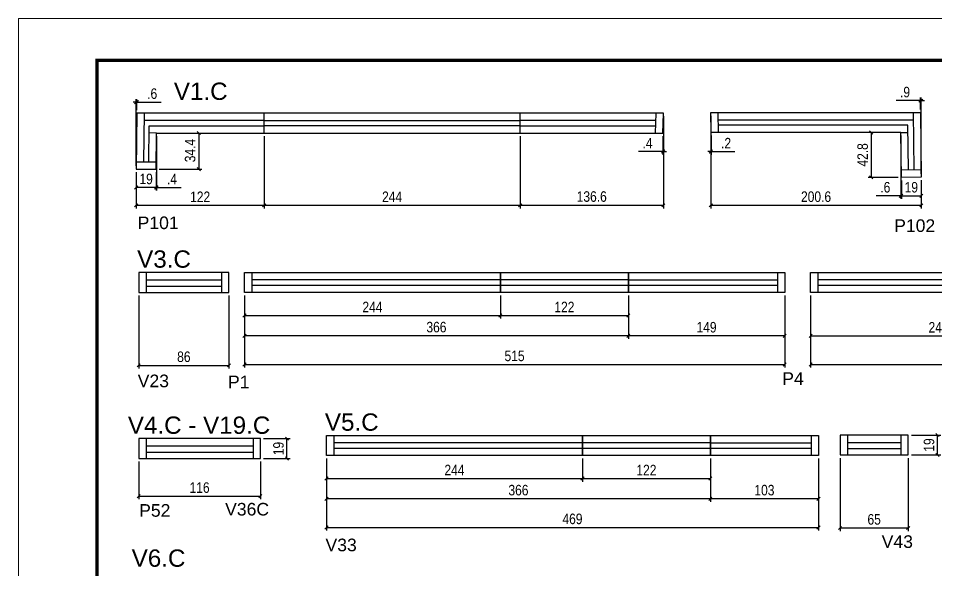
# Model space of a CAD drawing. Header units: millimetres. Extents: x 2455 to 8708, y 366 to 3713.
# Drawn here: x 4053 to 4929, y 2038 to 2564 of the extents above; entities that cross this region are included whole.
import ezdxf

# ---------------------------------------------------------------- set-up
doc = ezdxf.new("R2010")
doc.units = ezdxf.units.MM
doc.linetypes.add('DASHED', pattern=[0.75, 0.5, -0.25])
for name, color, linetype in [('5', 5, 'Continuous'), ('COTA', 241, 'Continuous'), ('NOMENCLATURA', 7, 'Continuous'), ('Painéis', 200, 'Continuous'), ('SARR_2.2x7', 40, 'Continuous')]:
    doc.layers.add(name, color=color, linetype=linetype)
doc.layers.add('Folhas', color=255, linetype='Continuous', lineweight=9)
doc.layers.add('SARRAFO DE PRESSAO', color=251, linetype='DASHED', lineweight=9)
doc.styles.add('COTA TECNICA', font='techl___.ttf', dxfattribs={"height": 10})
doc.styles.add('COTA TECNICA-50', font='techl___.ttf', dxfattribs={"height": 10})
doc.styles.get("Standard").update_dxf_attribs({"font": 'arial.ttf'})
doc.dimstyles.new('COTA PAINEL-50', dxfattribs={"dimtxt": 10, "dimasz": 3, "dimexe": 3, "dimexo": 3, "dimgap": 3, "dimtad": 1, "dimdec": 1, "dimzin": 12, "dimdsep": 46, "dimtxsty": 'COTA TECNICA-50', "dimblk1": 'OBLIQUE', "dimblk2": 'OBLIQUE', "dimsah": 1, "dimcen": 0.9, "dimclrd": 4, "dimclre": 4, "dimclrt": 240, "dimadec": 1, "dimazin": 3, "dimtfac": 1, "dimtdec": 1, "dimtmove": 0, "dimatfit": 3, "dimfxl": 1, "dimtolj": 1, "dimtzin": 12, "dimarcsym": 0})
doc.dimstyles.new('PAINEL', dxfattribs={"dimtxt": 10, "dimasz": 3, "dimexe": 3, "dimexo": 3, "dimgap": 3, "dimtad": 1, "dimdec": 1, "dimzin": 12, "dimdsep": 46, "dimtxsty": 'COTA TECNICA', "dimblk1": 'OBLIQUE', "dimblk2": 'OBLIQUE', "dimsah": 1, "dimcen": 0.9, "dimclrd": 4, "dimclre": 4, "dimclrt": 240, "dimadec": 1, "dimazin": 3, "dimtfac": 1, "dimtdec": 1, "dimtmove": 0, "dimatfit": 3, "dimfxl": 1, "dimtolj": 1, "dimtzin": 12, "dimarcsym": 0})

# ---------------------------------------------------------------- blocks, each defined once
blk = doc.blocks.new('9999999999')
at = {"layer": 'Folhas'}
blk.add_lwpolyline([(98138.98, 34190.21), (99623.98, 34190.21), (99623.98, 35240.21), (98138.98, 35240.21)], close=True, dxfattribs=at)
at = {"layer": 'Folhas', "color": 30, "const_width": 3}
blk.add_lwpolyline([(98213.98, 34230.21), (99583.98, 34230.21), (99583.98, 35200.21), (98213.98, 35200.21)], close=True, dxfattribs=at)
blk = doc.blocks.new('_Oblique')
at = {"color": 0, "linetype": 'ByBlock', "lineweight": -2}
blk.add_line((-0.5, -0.5), (0.5, 0.5), dxfattribs=at)
blk = doc.blocks.new('*D126')
at = {"layer": 'COTA', "color": 4, "lineweight": -2, "transparency": 16777216}
for p, q in [((4287.56, 2452.08), (4287.56, 2383.3)), ((4165.57, 2417.79), (4165.57, 2383.3)), ((4165.57, 2386.3), (4287.56, 2386.3))]:
    blk.add_line(p, q, dxfattribs=at)
at = {"layer": 'Defpoints', "color": 0, "transparency": 16777216}
for p in [(4287.56, 2455.08), (4165.57, 2420.79), (4287.56, 2386.3)]:
    blk.add_point(p, dxfattribs=at)
at = {"layer": 'COTA', "color": 4, "lineweight": -2, "transparency": 16777216, "xscale": 3, "yscale": 3, "zscale": 3, "rotation": 180}
blk.add_blockref('_Oblique', (4165.57, 2386.3), dxfattribs=at)
at = {"layer": 'COTA', "color": 4, "lineweight": -2, "transparency": 16777216, "xscale": 3, "yscale": 3, "zscale": 3}
blk.add_blockref('_Oblique', (4287.56, 2386.3), dxfattribs=at)
at = {"layer": 'COTA', "color": 240, "transparency": 16777216, "insert": (4226.56, 2394.36), "char_height": 10, "attachment_point": 5, "style": 'COTA TECNICA'}
blk.add_mtext('\\A1;122', dxfattribs=at)
blk = doc.blocks.new('*D127')
at = {"layer": 'COTA', "color": 4, "lineweight": -2, "transparency": 16777216}
for p, q in [((4668.14, 2471.08), (4668.14, 2383.3)), ((4531.56, 2452.08), (4531.56, 2383.3)), ((4531.56, 2386.3), (4668.14, 2386.3))]:
    blk.add_line(p, q, dxfattribs=at)
at = {"layer": 'Defpoints', "color": 0, "transparency": 16777216}
for p in [(4668.14, 2474.08), (4531.56, 2455.08), (4668.14, 2386.3)]:
    blk.add_point(p, dxfattribs=at)
at = {"layer": 'COTA', "color": 4, "lineweight": -2, "transparency": 16777216, "xscale": 3, "yscale": 3, "zscale": 3, "rotation": 180}
blk.add_blockref('_Oblique', (4531.56, 2386.3), dxfattribs=at)
at = {"layer": 'COTA', "color": 4, "lineweight": -2, "transparency": 16777216, "xscale": 3, "yscale": 3, "zscale": 3}
blk.add_blockref('_Oblique', (4668.14, 2386.3), dxfattribs=at)
at = {"layer": 'COTA', "color": 240, "transparency": 16777216, "insert": (4599.85, 2394.52), "char_height": 10, "attachment_point": 5, "style": 'COTA TECNICA'}
blk.add_mtext('\\A1;136.6', dxfattribs=at)
blk = doc.blocks.new('*D7')
at = {"layer": 'COTA', "color": 4, "lineweight": -2, "transparency": 16777216}
for p, q in [((4287.56, 2452.08), (4287.56, 2383.3)), ((4531.56, 2452.08), (4531.56, 2383.3)), ((4287.56, 2386.3), (4531.56, 2386.3))]:
    blk.add_line(p, q, dxfattribs=at)
at = {"layer": 'Defpoints', "color": 0, "transparency": 16777216}
for p in [(4287.56, 2455.08), (4531.56, 2455.08), (4531.56, 2386.3)]:
    blk.add_point(p, dxfattribs=at)
at = {"layer": 'COTA', "color": 4, "lineweight": -2, "transparency": 16777216, "xscale": 3, "yscale": 3, "zscale": 3, "rotation": 180}
blk.add_blockref('_Oblique', (4287.56, 2386.3), dxfattribs=at)
at = {"layer": 'COTA', "color": 4, "lineweight": -2, "transparency": 16777216, "xscale": 3, "yscale": 3, "zscale": 3}
blk.add_blockref('_Oblique', (4531.56, 2386.3), dxfattribs=at)
at = {"layer": 'COTA', "color": 240, "transparency": 16777216, "insert": (4409.56, 2394.37), "char_height": 10, "attachment_point": 5, "style": 'COTA TECNICA'}
blk.add_mtext('\\A1;244', dxfattribs=at)
blk = doc.blocks.new('*D128')
at = {"layer": 'COTA', "color": 4, "lineweight": -2, "transparency": 16777216}
for p, q in [((4165.57, 2423.79), (4165.57, 2487.54)), ((4166.19, 2477.08), (4166.19, 2487.54)), ((4165.57, 2484.54), (4162.57, 2484.54)), ((4165.57, 2484.54), (4166.19, 2484.54)), ((4166.19, 2484.54), (4189.49, 2484.54))]:
    blk.add_line(p, q, dxfattribs=at)
at = {"layer": 'Defpoints', "color": 0, "transparency": 16777216}
for p in [(4166.19, 2484.54), (4166.19, 2474.08), (4165.57, 2420.79)]:
    blk.add_point(p, dxfattribs=at)
at = {"layer": 'COTA', "color": 4, "lineweight": -2, "transparency": 16777216, "xscale": 3, "yscale": 3, "zscale": 3}
blk.add_blockref('_Oblique', (4165.57, 2484.54), dxfattribs=at)
at = {"layer": 'COTA', "color": 4, "lineweight": -2, "transparency": 16777216, "xscale": 3, "yscale": 3, "zscale": 3, "rotation": 180}
blk.add_blockref('_Oblique', (4166.19, 2484.54), dxfattribs=at)
at = {"layer": 'COTA', "color": 240, "transparency": 16777216, "insert": (4180.84, 2492.64), "char_height": 10, "attachment_point": 5, "style": 'COTA TECNICA'}
blk.add_mtext('\\A1;.6', dxfattribs=at)
blk = doc.blocks.new('*D129')
at = {"layer": 'COTA', "color": 4, "lineweight": -2, "transparency": 16777216}
for p, q in [((4165.57, 2417.79), (4165.57, 2400.24)), ((4184.57, 2417.65), (4184.57, 2400.24)), ((4184.57, 2403.24), (4165.57, 2403.24))]:
    blk.add_line(p, q, dxfattribs=at)
at = {"layer": 'Defpoints', "color": 0, "transparency": 16777216}
for p in [(4165.57, 2420.79), (4184.57, 2420.65), (4165.57, 2403.24)]:
    blk.add_point(p, dxfattribs=at)
at = {"layer": 'COTA', "color": 4, "lineweight": -2, "transparency": 16777216, "xscale": 3, "yscale": 3, "zscale": 3, "rotation": 180}
blk.add_blockref('_Oblique', (4165.57, 2403.24), dxfattribs=at)
at = {"layer": 'COTA', "color": 4, "lineweight": -2, "transparency": 16777216, "xscale": 3, "yscale": 3, "zscale": 3}
blk.add_blockref('_Oblique', (4184.57, 2403.24), dxfattribs=at)
at = {"layer": 'COTA', "color": 240, "transparency": 16777216, "insert": (4175.07, 2411.33), "char_height": 10, "attachment_point": 5, "style": 'COTA TECNICA'}
blk.add_mtext('\\A1;19', dxfattribs=at)
blk = doc.blocks.new('*D130')
at = {"layer": 'COTA', "color": 4, "lineweight": -2, "transparency": 16777216}
for p, q in [((4187.97, 2455.08), (4228.27, 2455.08)), ((4225.27, 2455.08), (4225.27, 2420.65)), ((4187.57, 2420.65), (4228.27, 2420.65))]:
    blk.add_line(p, q, dxfattribs=at)
at = {"layer": 'Defpoints', "color": 0, "transparency": 16777216}
for p in [(4184.97, 2455.08), (4184.57, 2420.65), (4225.27, 2420.65)]:
    blk.add_point(p, dxfattribs=at)
at = {"layer": 'COTA', "color": 4, "lineweight": -2, "transparency": 16777216, "xscale": 3, "yscale": 3, "zscale": 3}
for p, rotation in [((4225.27, 2455.08), 90), ((4225.27, 2420.65), 270)]:
    blk.add_blockref('_Oblique', p, dxfattribs=dict(at, rotation=rotation))
at = {"layer": 'COTA', "color": 240, "transparency": 16777216, "insert": (4217.05, 2438.4), "char_height": 10, "attachment_point": 5, "rotation": 90, "style": 'COTA TECNICA'}
blk.add_mtext('\\A1;34.4', dxfattribs=at)
blk = doc.blocks.new('*D131')
at = {"layer": 'COTA', "color": 4, "lineweight": -2, "transparency": 16777216}
for p, q in [((4184.97, 2452.08), (4184.97, 2400.24)), ((4184.57, 2417.88), (4184.57, 2400.24)), ((4184.57, 2403.24), (4181.57, 2403.24)), ((4184.57, 2403.24), (4184.97, 2403.24)), ((4184.97, 2403.24), (4208.37, 2403.24))]:
    blk.add_line(p, q, dxfattribs=at)
at = {"layer": 'Defpoints', "color": 0, "transparency": 16777216}
for p in [(4184.97, 2455.08), (4184.57, 2420.88), (4184.97, 2403.24)]:
    blk.add_point(p, dxfattribs=at)
at = {"layer": 'COTA', "color": 4, "lineweight": -2, "transparency": 16777216, "xscale": 3, "yscale": 3, "zscale": 3}
blk.add_blockref('_Oblique', (4184.57, 2403.24), dxfattribs=at)
at = {"layer": 'COTA', "color": 4, "lineweight": -2, "transparency": 16777216, "xscale": 3, "yscale": 3, "zscale": 3, "rotation": 180}
blk.add_blockref('_Oblique', (4184.97, 2403.24), dxfattribs=at)
at = {"layer": 'COTA', "color": 240, "transparency": 16777216, "insert": (4199.67, 2411.32), "char_height": 10, "attachment_point": 5, "style": 'COTA TECNICA'}
blk.add_mtext('\\A1;.4', dxfattribs=at)
blk = doc.blocks.new('*D132')
at = {"layer": 'COTA', "color": 4, "lineweight": -2, "transparency": 16777216}
for p, q in [((4668.14, 2471.08), (4668.14, 2434.47)), ((4667.73, 2452.08), (4667.73, 2434.47)), ((4667.73, 2437.47), (4644.33, 2437.47)), ((4668.14, 2437.47), (4667.73, 2437.47)), ((4668.14, 2437.47), (4671.14, 2437.47))]:
    blk.add_line(p, q, dxfattribs=at)
at = {"layer": 'Defpoints', "color": 0, "transparency": 16777216}
for p in [(4668.14, 2474.08), (4667.73, 2455.08), (4667.73, 2437.47)]:
    blk.add_point(p, dxfattribs=at)
at = {"layer": 'COTA', "color": 4, "lineweight": -2, "transparency": 16777216, "xscale": 3, "yscale": 3, "zscale": 3}
blk.add_blockref('_Oblique', (4667.73, 2437.47), dxfattribs=at)
at = {"layer": 'COTA', "color": 4, "lineweight": -2, "transparency": 16777216, "xscale": 3, "yscale": 3, "zscale": 3, "rotation": 180}
blk.add_blockref('_Oblique', (4668.14, 2437.47), dxfattribs=at)
at = {"layer": 'COTA', "color": 240, "transparency": 16777216, "insert": (4653.03, 2445.55), "char_height": 10, "attachment_point": 5, "style": 'COTA TECNICA'}
blk.add_mtext('\\A1;.4', dxfattribs=at)
blk = doc.blocks.new('*D133')
at = {"layer": 'COTA', "color": 4, "lineweight": -2, "transparency": 16777216}
for p, q in [((4713.4, 2471.67), (4713.4, 2434.47)), ((4713.61, 2452.67), (4713.61, 2434.47)), ((4713.4, 2437.47), (4710.4, 2437.47)), ((4713.4, 2437.47), (4713.61, 2437.47)), ((4713.61, 2437.47), (4736.21, 2437.47))]:
    blk.add_line(p, q, dxfattribs=at)
at = {"layer": 'Defpoints', "color": 0, "transparency": 16777216}
for p in [(4713.4, 2474.67), (4713.61, 2455.67), (4713.61, 2437.47)]:
    blk.add_point(p, dxfattribs=at)
at = {"layer": 'COTA', "color": 4, "lineweight": -2, "transparency": 16777216, "xscale": 3, "yscale": 3, "zscale": 3}
blk.add_blockref('_Oblique', (4713.4, 2437.47), dxfattribs=at)
at = {"layer": 'COTA', "color": 4, "lineweight": -2, "transparency": 16777216, "xscale": 3, "yscale": 3, "zscale": 3, "rotation": 180}
blk.add_blockref('_Oblique', (4713.61, 2437.47), dxfattribs=at)
at = {"layer": 'COTA', "color": 240, "transparency": 16777216, "insert": (4727.91, 2445.47), "char_height": 10, "attachment_point": 5, "style": 'COTA TECNICA'}
blk.add_mtext('\\A1;.2', dxfattribs=at)
blk = doc.blocks.new('*D134')
at = {"layer": 'COTA', "color": 4, "lineweight": -2, "transparency": 16777216}
for p, q in [((4713.4, 2471.67), (4713.4, 2383.3)), ((4914, 2410.16), (4914, 2383.3)), ((4713.4, 2386.3), (4914, 2386.3))]:
    blk.add_line(p, q, dxfattribs=at)
at = {"layer": 'Defpoints', "color": 0, "transparency": 16777216}
for p in [(4713.4, 2474.67), (4914, 2413.16), (4914, 2386.3)]:
    blk.add_point(p, dxfattribs=at)
at = {"layer": 'COTA', "color": 4, "lineweight": -2, "transparency": 16777216, "xscale": 3, "yscale": 3, "zscale": 3, "rotation": 180}
blk.add_blockref('_Oblique', (4713.4, 2386.3), dxfattribs=at)
at = {"layer": 'COTA', "color": 4, "lineweight": -2, "transparency": 16777216, "xscale": 3, "yscale": 3, "zscale": 3}
blk.add_blockref('_Oblique', (4914, 2386.3), dxfattribs=at)
at = {"layer": 'COTA', "color": 240, "transparency": 16777216, "insert": (4813.7, 2394.4), "char_height": 10, "attachment_point": 5, "style": 'COTA TECNICA'}
blk.add_mtext('\\A1;200.6', dxfattribs=at)
blk = doc.blocks.new('*D135')
at = {"layer": 'COTA', "color": 4, "lineweight": -2, "transparency": 16777216}
for p, q in [((4913.12, 2477.67), (4913.12, 2489.01)), ((4914, 2416.16), (4914, 2489.01)), ((4913.12, 2486.01), (4889.93, 2486.01)), ((4914, 2486.01), (4913.12, 2486.01)), ((4914, 2486.01), (4917, 2486.01))]:
    blk.add_line(p, q, dxfattribs=at)
at = {"layer": 'Defpoints', "color": 0, "transparency": 16777216}
for p in [(4913.12, 2486.01), (4913.12, 2474.67), (4914, 2413.16)]:
    blk.add_point(p, dxfattribs=at)
at = {"layer": 'COTA', "color": 4, "lineweight": -2, "transparency": 16777216, "xscale": 3, "yscale": 3, "zscale": 3}
blk.add_blockref('_Oblique', (4913.12, 2486.01), dxfattribs=at)
at = {"layer": 'COTA', "color": 4, "lineweight": -2, "transparency": 16777216, "xscale": 3, "yscale": 3, "zscale": 3, "rotation": 180}
blk.add_blockref('_Oblique', (4914, 2486.01), dxfattribs=at)
at = {"layer": 'COTA', "color": 240, "transparency": 16777216, "insert": (4898.52, 2494.1), "char_height": 10, "attachment_point": 5, "style": 'COTA TECNICA'}
blk.add_mtext('\\A1;.9', dxfattribs=at)
blk = doc.blocks.new('*D136')
at = {"layer": 'COTA', "color": 4, "lineweight": -2, "transparency": 16777216}
for p, q in [((4891.39, 2455.67), (4863.22, 2455.67)), ((4866.22, 2455.67), (4866.22, 2412.89)), ((4892, 2412.89), (4863.22, 2412.89))]:
    blk.add_line(p, q, dxfattribs=at)
at = {"layer": 'Defpoints', "color": 0, "transparency": 16777216}
for p in [(4894.39, 2455.67), (4866.22, 2412.89), (4895, 2412.89)]:
    blk.add_point(p, dxfattribs=at)
at = {"layer": 'COTA', "color": 4, "lineweight": -2, "transparency": 16777216, "xscale": 3, "yscale": 3, "zscale": 3}
for p, rotation in [((4866.22, 2455.67), 90), ((4866.22, 2412.89), 270)]:
    blk.add_blockref('_Oblique', p, dxfattribs=dict(at, rotation=rotation))
at = {"layer": 'COTA', "color": 240, "transparency": 16777216, "insert": (4858.13, 2434.28), "char_height": 10, "attachment_point": 5, "rotation": 90, "style": 'COTA TECNICA'}
blk.add_mtext('\\A1;42.8', dxfattribs=at)
blk = doc.blocks.new('*D8')
at = {"layer": 'COTA', "color": 4, "lineweight": -2, "transparency": 16777216}
for p, q in [((4894.39, 2452.67), (4894.39, 2392.3)), ((4895, 2409.89), (4895, 2392.3)), ((4894.39, 2395.3), (4871.08, 2395.3)), ((4895, 2395.3), (4894.39, 2395.3)), ((4895, 2395.3), (4898, 2395.3))]:
    blk.add_line(p, q, dxfattribs=at)
at = {"layer": 'Defpoints', "color": 0, "transparency": 16777216}
for p in [(4894.39, 2455.67), (4895, 2412.89), (4894.39, 2395.3)]:
    blk.add_point(p, dxfattribs=at)
at = {"layer": 'COTA', "color": 4, "lineweight": -2, "transparency": 16777216, "xscale": 3, "yscale": 3, "zscale": 3}
blk.add_blockref('_Oblique', (4894.39, 2395.3), dxfattribs=at)
at = {"layer": 'COTA', "color": 4, "lineweight": -2, "transparency": 16777216, "xscale": 3, "yscale": 3, "zscale": 3, "rotation": 180}
blk.add_blockref('_Oblique', (4895, 2395.3), dxfattribs=at)
at = {"layer": 'COTA', "color": 240, "transparency": 16777216, "insert": (4879.74, 2403.4), "char_height": 10, "attachment_point": 5, "style": 'COTA TECNICA'}
blk.add_mtext('\\A1;.6', dxfattribs=at)
blk = doc.blocks.new('*D137')
at = {"layer": 'COTA', "color": 4, "lineweight": -2, "transparency": 16777216}
for p, q in [((4895, 2409.89), (4895, 2392.3)), ((4914, 2410.16), (4914, 2392.3)), ((4895, 2395.3), (4914, 2395.3))]:
    blk.add_line(p, q, dxfattribs=at)
at = {"layer": 'Defpoints', "color": 0, "transparency": 16777216}
for p in [(4895, 2412.89), (4914, 2413.16), (4914, 2395.3)]:
    blk.add_point(p, dxfattribs=at)
at = {"layer": 'COTA', "color": 4, "lineweight": -2, "transparency": 16777216, "xscale": 3, "yscale": 3, "zscale": 3, "rotation": 180}
blk.add_blockref('_Oblique', (4895, 2395.3), dxfattribs=at)
at = {"layer": 'COTA', "color": 4, "lineweight": -2, "transparency": 16777216, "xscale": 3, "yscale": 3, "zscale": 3}
blk.add_blockref('_Oblique', (4914, 2395.3), dxfattribs=at)
at = {"layer": 'COTA', "color": 240, "transparency": 16777216, "insert": (4904.5, 2403.38), "char_height": 10, "attachment_point": 5, "style": 'COTA TECNICA'}
blk.add_mtext('\\A1;19', dxfattribs=at)
blk = doc.blocks.new('*D140')
at = {"layer": 'COTA', "color": 4, "linetype": 'ByBlock', "lineweight": -2, "transparency": 16777216}
for p, q in [((4168.01, 2300.24), (4168.01, 2230.66)), ((4254.01, 2300.24), (4254.01, 2230.66)), ((4168.01, 2233.66), (4254.01, 2233.66))]:
    blk.add_line(p, q, dxfattribs=at)
at = {"layer": 'Defpoints', "color": 0, "linetype": 'ByBlock', "transparency": 16777216}
for p in [(4168.01, 2303.24), (4254.01, 2303.24), (4254.01, 2233.66)]:
    blk.add_point(p, dxfattribs=at)
at = {"layer": 'COTA', "color": 4, "linetype": 'ByBlock', "lineweight": -2, "transparency": 16777216, "xscale": 3, "yscale": 3, "zscale": 3, "rotation": 180}
blk.add_blockref('_Oblique', (4168.01, 2233.66), dxfattribs=at)
at = {"layer": 'COTA', "color": 4, "linetype": 'ByBlock', "lineweight": -2, "transparency": 16777216, "xscale": 3, "yscale": 3, "zscale": 3}
blk.add_blockref('_Oblique', (4254.01, 2233.66), dxfattribs=at)
at = {"layer": 'COTA', "color": 240, "linetype": 'ByBlock', "transparency": 16777216, "insert": (4211.01, 2241.79), "char_height": 10, "attachment_point": 5, "style": 'COTA TECNICA-50'}
blk.add_mtext('\\A1;86', dxfattribs=at)
blk = doc.blocks.new('*D11')
at = {"layer": 'COTA', "color": 4, "linetype": 'ByBlock', "lineweight": -2, "transparency": 16777216}
for p, q in [((4268.8, 2300.24), (4268.8, 2258.85)), ((4634.8, 2300.24), (4634.8, 2258.85)), ((4634.8, 2261.85), (4268.8, 2261.85))]:
    blk.add_line(p, q, dxfattribs=at)
at = {"layer": 'Defpoints', "color": 0, "linetype": 'ByBlock', "transparency": 16777216}
for p in [(4268.8, 2303.24), (4634.8, 2303.24), (4268.8, 2261.85)]:
    blk.add_point(p, dxfattribs=at)
at = {"layer": 'COTA', "color": 4, "linetype": 'ByBlock', "lineweight": -2, "transparency": 16777216, "xscale": 3, "yscale": 3, "zscale": 3, "rotation": 180}
blk.add_blockref('_Oblique', (4268.8, 2261.85), dxfattribs=at)
at = {"layer": 'COTA', "color": 4, "linetype": 'ByBlock', "lineweight": -2, "transparency": 16777216, "xscale": 3, "yscale": 3, "zscale": 3}
blk.add_blockref('_Oblique', (4634.8, 2261.85), dxfattribs=at)
at = {"layer": 'COTA', "color": 240, "linetype": 'ByBlock', "transparency": 16777216, "insert": (4451.8, 2270.07), "char_height": 10, "attachment_point": 5, "style": 'COTA TECNICA-50'}
blk.add_mtext('\\A1;366', dxfattribs=at)
blk = doc.blocks.new('*D12')
at = {"layer": 'COTA', "color": 4, "linetype": 'ByBlock', "lineweight": -2, "transparency": 16777216}
for p, q in [((4268.8, 2300.24), (4268.8, 2278.19)), ((4512.8, 2300.24), (4512.8, 2278.19)), ((4268.8, 2281.19), (4512.8, 2281.19))]:
    blk.add_line(p, q, dxfattribs=at)
at = {"layer": 'Defpoints', "color": 0, "linetype": 'ByBlock', "transparency": 16777216}
for p in [(4268.8, 2303.24), (4512.8, 2303.24), (4512.8, 2281.19)]:
    blk.add_point(p, dxfattribs=at)
at = {"layer": 'COTA', "color": 4, "linetype": 'ByBlock', "lineweight": -2, "transparency": 16777216, "xscale": 3, "yscale": 3, "zscale": 3, "rotation": 180}
blk.add_blockref('_Oblique', (4268.8, 2281.19), dxfattribs=at)
at = {"layer": 'COTA', "color": 4, "linetype": 'ByBlock', "lineweight": -2, "transparency": 16777216, "xscale": 3, "yscale": 3, "zscale": 3}
blk.add_blockref('_Oblique', (4512.8, 2281.19), dxfattribs=at)
at = {"layer": 'COTA', "color": 240, "linetype": 'ByBlock', "transparency": 16777216, "insert": (4390.8, 2289.27), "char_height": 10, "attachment_point": 5, "style": 'COTA TECNICA-50'}
blk.add_mtext('\\A1;244', dxfattribs=at)
blk = doc.blocks.new('*D13')
at = {"layer": 'COTA', "color": 4, "linetype": 'ByBlock', "lineweight": -2, "transparency": 16777216}
for p, q in [((4512.8, 2300.24), (4512.8, 2278.19)), ((4634.8, 2300.24), (4634.8, 2278.19)), ((4512.8, 2281.19), (4634.8, 2281.19))]:
    blk.add_line(p, q, dxfattribs=at)
at = {"layer": 'Defpoints', "color": 0, "linetype": 'ByBlock', "transparency": 16777216}
for p in [(4512.8, 2303.24), (4634.8, 2303.24), (4634.8, 2281.19)]:
    blk.add_point(p, dxfattribs=at)
at = {"layer": 'COTA', "color": 4, "linetype": 'ByBlock', "lineweight": -2, "transparency": 16777216, "xscale": 3, "yscale": 3, "zscale": 3, "rotation": 180}
blk.add_blockref('_Oblique', (4512.8, 2281.19), dxfattribs=at)
at = {"layer": 'COTA', "color": 4, "linetype": 'ByBlock', "lineweight": -2, "transparency": 16777216, "xscale": 3, "yscale": 3, "zscale": 3}
blk.add_blockref('_Oblique', (4634.8, 2281.19), dxfattribs=at)
at = {"layer": 'COTA', "color": 240, "linetype": 'ByBlock', "transparency": 16777216, "insert": (4573.8, 2289.25), "char_height": 10, "attachment_point": 5, "style": 'COTA TECNICA-50'}
blk.add_mtext('\\A1;122', dxfattribs=at)
blk = doc.blocks.new('*D14')
at = {"layer": 'COTA', "color": 4, "linetype": 'ByBlock', "lineweight": -2, "transparency": 16777216}
for p, q in [((4634.8, 2300.24), (4634.8, 2258.85)), ((4783.79, 2300.24), (4783.79, 2258.85)), ((4783.79, 2261.85), (4634.8, 2261.85))]:
    blk.add_line(p, q, dxfattribs=at)
at = {"layer": 'Defpoints', "color": 0, "linetype": 'ByBlock', "transparency": 16777216}
for p in [(4634.8, 2303.24), (4783.79, 2303.24), (4634.8, 2261.85)]:
    blk.add_point(p, dxfattribs=at)
at = {"layer": 'COTA', "color": 4, "linetype": 'ByBlock', "lineweight": -2, "transparency": 16777216, "xscale": 3, "yscale": 3, "zscale": 3, "rotation": 180}
blk.add_blockref('_Oblique', (4634.8, 2261.85), dxfattribs=at)
at = {"layer": 'COTA', "color": 4, "linetype": 'ByBlock', "lineweight": -2, "transparency": 16777216, "xscale": 3, "yscale": 3, "zscale": 3}
blk.add_blockref('_Oblique', (4783.79, 2261.85), dxfattribs=at)
at = {"layer": 'COTA', "color": 240, "linetype": 'ByBlock', "transparency": 16777216, "insert": (4709.29, 2269.95), "char_height": 10, "attachment_point": 5, "style": 'COTA TECNICA-50'}
blk.add_mtext('\\A1;149', dxfattribs=at)
blk = doc.blocks.new('*D141')
at = {"layer": 'COTA', "color": 4, "lineweight": -2, "transparency": 16777216}
for p, q in [((4268.8, 2300.24), (4268.8, 2231.53)), ((4783.79, 2300.24), (4783.79, 2231.53)), ((4268.8, 2234.53), (4783.79, 2234.53))]:
    blk.add_line(p, q, dxfattribs=at)
at = {"layer": 'Defpoints', "color": 0, "transparency": 16777216}
for p in [(4268.8, 2303.24), (4783.79, 2303.24), (4783.79, 2234.53)]:
    blk.add_point(p, dxfattribs=at)
at = {"layer": 'COTA', "color": 4, "lineweight": -2, "transparency": 16777216, "xscale": 3, "yscale": 3, "zscale": 3, "rotation": 180}
blk.add_blockref('_Oblique', (4268.8, 2234.53), dxfattribs=at)
at = {"layer": 'COTA', "color": 4, "lineweight": -2, "transparency": 16777216, "xscale": 3, "yscale": 3, "zscale": 3}
blk.add_blockref('_Oblique', (4783.79, 2234.53), dxfattribs=at)
at = {"layer": 'COTA', "color": 240, "transparency": 16777216, "insert": (4526.29, 2242.64), "char_height": 10, "attachment_point": 5, "style": 'COTA TECNICA'}
blk.add_mtext('\\A1;515', dxfattribs=at)
blk = doc.blocks.new('*D15')
at = {"layer": 'COTA', "color": 4, "linetype": 'ByBlock', "lineweight": -2, "transparency": 16777216}
for p, q in [((4808.48, 2300.24), (4808.48, 2258.85)), ((5052.48, 2300.24), (5052.48, 2258.85)), ((4808.48, 2261.85), (5052.48, 2261.85))]:
    blk.add_line(p, q, dxfattribs=at)
at = {"layer": 'Defpoints', "color": 0, "linetype": 'ByBlock', "transparency": 16777216}
for p in [(4808.48, 2303.24), (5052.48, 2303.24), (5052.48, 2261.85)]:
    blk.add_point(p, dxfattribs=at)
at = {"layer": 'COTA', "color": 4, "linetype": 'ByBlock', "lineweight": -2, "transparency": 16777216, "xscale": 3, "yscale": 3, "zscale": 3, "rotation": 180}
blk.add_blockref('_Oblique', (4808.48, 2261.85), dxfattribs=at)
at = {"layer": 'COTA', "color": 4, "linetype": 'ByBlock', "lineweight": -2, "transparency": 16777216, "xscale": 3, "yscale": 3, "zscale": 3}
blk.add_blockref('_Oblique', (5052.48, 2261.85), dxfattribs=at)
at = {"layer": 'COTA', "color": 240, "linetype": 'ByBlock', "transparency": 16777216, "insert": (4930.48, 2269.92), "char_height": 10, "attachment_point": 5, "style": 'COTA TECNICA-50'}
blk.add_mtext('\\A1;244', dxfattribs=at)
blk = doc.blocks.new('*D142')
at = {"layer": 'COTA', "color": 4, "lineweight": -2, "transparency": 16777216}
for p, q in [((4808.48, 2300.24), (4808.48, 2231.53)), ((5103.46, 2300.24), (5103.46, 2231.53)), ((4808.48, 2234.53), (5103.46, 2234.53))]:
    blk.add_line(p, q, dxfattribs=at)
at = {"layer": 'Defpoints', "color": 0, "transparency": 16777216}
for p in [(4808.48, 2303.24), (5103.46, 2303.24), (5103.46, 2234.53)]:
    blk.add_point(p, dxfattribs=at)
at = {"layer": 'COTA', "color": 4, "lineweight": -2, "transparency": 16777216, "xscale": 3, "yscale": 3, "zscale": 3, "rotation": 180}
blk.add_blockref('_Oblique', (4808.48, 2234.53), dxfattribs=at)
at = {"layer": 'COTA', "color": 4, "lineweight": -2, "transparency": 16777216, "xscale": 3, "yscale": 3, "zscale": 3}
blk.add_blockref('_Oblique', (5103.46, 2234.53), dxfattribs=at)
at = {"layer": 'COTA', "color": 240, "transparency": 16777216, "insert": (4955.97, 2242.66), "char_height": 10, "attachment_point": 5, "style": 'COTA TECNICA'}
blk.add_mtext('\\A1;295', dxfattribs=at)
blk = doc.blocks.new('*D144')
at = {"layer": 'COTA', "color": 4, "linetype": 'ByBlock', "lineweight": -2, "transparency": 16777216}
for p, q in [((4168.01, 2141.87), (4168.01, 2105.98)), ((4284.01, 2141.87), (4284.01, 2105.98)), ((4168.01, 2108.98), (4284.01, 2108.98))]:
    blk.add_line(p, q, dxfattribs=at)
at = {"layer": 'Defpoints', "color": 0, "linetype": 'ByBlock', "transparency": 16777216}
for p in [(4168.01, 2144.87), (4284.01, 2144.87), (4284.01, 2108.98)]:
    blk.add_point(p, dxfattribs=at)
at = {"layer": 'COTA', "color": 4, "linetype": 'ByBlock', "lineweight": -2, "transparency": 16777216, "xscale": 3, "yscale": 3, "zscale": 3, "rotation": 180}
blk.add_blockref('_Oblique', (4168.01, 2108.98), dxfattribs=at)
at = {"layer": 'COTA', "color": 4, "linetype": 'ByBlock', "lineweight": -2, "transparency": 16777216, "xscale": 3, "yscale": 3, "zscale": 3}
blk.add_blockref('_Oblique', (4284.01, 2108.98), dxfattribs=at)
at = {"layer": 'COTA', "color": 240, "linetype": 'ByBlock', "transparency": 16777216, "insert": (4226.01, 2117.08), "char_height": 10, "attachment_point": 5, "style": 'COTA TECNICA-50'}
blk.add_mtext('\\A1;116', dxfattribs=at)
blk = doc.blocks.new('*D145')
at = {"layer": 'COTA', "color": 4, "lineweight": -2, "transparency": 16777216}
for p, q in [((4287.01, 2163.87), (4312.34, 2163.87)), ((4309.34, 2144.87), (4309.34, 2163.87)), ((4287.01, 2144.87), (4312.34, 2144.87))]:
    blk.add_line(p, q, dxfattribs=at)
at = {"layer": 'Defpoints', "color": 0, "transparency": 16777216}
for p in [(4284.01, 2163.87), (4309.34, 2163.87), (4284.01, 2144.87)]:
    blk.add_point(p, dxfattribs=at)
at = {"layer": 'COTA', "color": 4, "lineweight": -2, "transparency": 16777216, "xscale": 3, "yscale": 3, "zscale": 3}
for p, rotation in [((4309.34, 2163.87), 90), ((4309.34, 2144.87), 270)]:
    blk.add_blockref('_Oblique', p, dxfattribs=dict(at, rotation=rotation))
at = {"layer": 'COTA', "color": 240, "transparency": 16777216, "insert": (4301.26, 2154.37), "char_height": 10, "attachment_point": 5, "rotation": 90, "style": 'COTA TECNICA'}
blk.add_mtext('\\A1;19', dxfattribs=at)
blk = doc.blocks.new('*D258')
at = {"layer": 'COTA', "color": 4, "linetype": 'ByBlock', "lineweight": -2, "transparency": 16777216}
for p, q in [((4346.98, 2144.84), (4346.98, 2103.45)), ((4712.98, 2144.84), (4712.98, 2103.45)), ((4712.98, 2106.45), (4346.98, 2106.45))]:
    blk.add_line(p, q, dxfattribs=at)
at = {"layer": 'Defpoints', "color": 0, "linetype": 'ByBlock', "transparency": 16777216}
for p in [(4346.98, 2147.84), (4712.98, 2147.84), (4346.98, 2106.45)]:
    blk.add_point(p, dxfattribs=at)
at = {"layer": 'COTA', "color": 4, "linetype": 'ByBlock', "lineweight": -2, "transparency": 16777216, "xscale": 3, "yscale": 3, "zscale": 3, "rotation": 180}
blk.add_blockref('_Oblique', (4346.98, 2106.45), dxfattribs=at)
at = {"layer": 'COTA', "color": 4, "linetype": 'ByBlock', "lineweight": -2, "transparency": 16777216, "xscale": 3, "yscale": 3, "zscale": 3}
blk.add_blockref('_Oblique', (4712.98, 2106.45), dxfattribs=at)
at = {"layer": 'COTA', "color": 240, "linetype": 'ByBlock', "transparency": 16777216, "insert": (4529.98, 2114.67), "char_height": 10, "attachment_point": 5, "style": 'COTA TECNICA-50'}
blk.add_mtext('\\A1;366', dxfattribs=at)
blk = doc.blocks.new('*D259')
at = {"layer": 'COTA', "color": 4, "linetype": 'ByBlock', "lineweight": -2, "transparency": 16777216}
for p, q in [((4346.98, 2144.84), (4346.98, 2122.79)), ((4590.98, 2144.84), (4590.98, 2122.79)), ((4346.98, 2125.79), (4590.98, 2125.79))]:
    blk.add_line(p, q, dxfattribs=at)
at = {"layer": 'Defpoints', "color": 0, "linetype": 'ByBlock', "transparency": 16777216}
for p in [(4346.98, 2147.84), (4590.98, 2147.84), (4590.98, 2125.79)]:
    blk.add_point(p, dxfattribs=at)
at = {"layer": 'COTA', "color": 4, "linetype": 'ByBlock', "lineweight": -2, "transparency": 16777216, "xscale": 3, "yscale": 3, "zscale": 3, "rotation": 180}
blk.add_blockref('_Oblique', (4346.98, 2125.79), dxfattribs=at)
at = {"layer": 'COTA', "color": 4, "linetype": 'ByBlock', "lineweight": -2, "transparency": 16777216, "xscale": 3, "yscale": 3, "zscale": 3}
blk.add_blockref('_Oblique', (4590.98, 2125.79), dxfattribs=at)
at = {"layer": 'COTA', "color": 240, "linetype": 'ByBlock', "transparency": 16777216, "insert": (4468.98, 2133.87), "char_height": 10, "attachment_point": 5, "style": 'COTA TECNICA-50'}
blk.add_mtext('\\A1;244', dxfattribs=at)
blk = doc.blocks.new('*D260')
at = {"layer": 'COTA', "color": 4, "linetype": 'ByBlock', "lineweight": -2, "transparency": 16777216}
for p, q in [((4590.98, 2144.84), (4590.98, 2122.79)), ((4712.98, 2144.84), (4712.98, 2122.79)), ((4590.98, 2125.79), (4712.98, 2125.79))]:
    blk.add_line(p, q, dxfattribs=at)
at = {"layer": 'Defpoints', "color": 0, "linetype": 'ByBlock', "transparency": 16777216}
for p in [(4590.98, 2147.84), (4712.98, 2147.84), (4712.98, 2125.79)]:
    blk.add_point(p, dxfattribs=at)
at = {"layer": 'COTA', "color": 4, "linetype": 'ByBlock', "lineweight": -2, "transparency": 16777216, "xscale": 3, "yscale": 3, "zscale": 3, "rotation": 180}
blk.add_blockref('_Oblique', (4590.98, 2125.79), dxfattribs=at)
at = {"layer": 'COTA', "color": 4, "linetype": 'ByBlock', "lineweight": -2, "transparency": 16777216, "xscale": 3, "yscale": 3, "zscale": 3}
blk.add_blockref('_Oblique', (4712.98, 2125.79), dxfattribs=at)
at = {"layer": 'COTA', "color": 240, "linetype": 'ByBlock', "transparency": 16777216, "insert": (4651.98, 2133.85), "char_height": 10, "attachment_point": 5, "style": 'COTA TECNICA-50'}
blk.add_mtext('\\A1;122', dxfattribs=at)
blk = doc.blocks.new('*D261')
at = {"layer": 'COTA', "color": 4, "linetype": 'ByBlock', "lineweight": -2, "transparency": 16777216}
for p, q in [((4712.98, 2144.84), (4712.98, 2103.45)), ((4815.97, 2144.84), (4815.97, 2103.45)), ((4815.97, 2106.45), (4712.98, 2106.45))]:
    blk.add_line(p, q, dxfattribs=at)
at = {"layer": 'Defpoints', "color": 0, "linetype": 'ByBlock', "transparency": 16777216}
for p in [(4712.98, 2147.84), (4815.97, 2147.84), (4712.98, 2106.45)]:
    blk.add_point(p, dxfattribs=at)
at = {"layer": 'COTA', "color": 4, "linetype": 'ByBlock', "lineweight": -2, "transparency": 16777216, "xscale": 3, "yscale": 3, "zscale": 3, "rotation": 180}
blk.add_blockref('_Oblique', (4712.98, 2106.45), dxfattribs=at)
at = {"layer": 'COTA', "color": 4, "linetype": 'ByBlock', "lineweight": -2, "transparency": 16777216, "xscale": 3, "yscale": 3, "zscale": 3}
blk.add_blockref('_Oblique', (4815.97, 2106.45), dxfattribs=at)
at = {"layer": 'COTA', "color": 240, "linetype": 'ByBlock', "transparency": 16777216, "insert": (4764.47, 2114.67), "char_height": 10, "attachment_point": 5, "style": 'COTA TECNICA-50'}
blk.add_mtext('\\A1;103', dxfattribs=at)
blk = doc.blocks.new('*D262')
at = {"layer": 'COTA', "color": 4, "lineweight": -2, "transparency": 16777216}
for p, q in [((4346.98, 2144.84), (4346.98, 2076.13)), ((4815.97, 2144.84), (4815.97, 2076.13)), ((4346.98, 2079.13), (4815.97, 2079.13))]:
    blk.add_line(p, q, dxfattribs=at)
at = {"layer": 'Defpoints', "color": 0, "transparency": 16777216}
for p in [(4346.98, 2147.84), (4815.97, 2147.84), (4815.97, 2079.13)]:
    blk.add_point(p, dxfattribs=at)
at = {"layer": 'COTA', "color": 4, "lineweight": -2, "transparency": 16777216, "xscale": 3, "yscale": 3, "zscale": 3, "rotation": 180}
blk.add_blockref('_Oblique', (4346.98, 2079.13), dxfattribs=at)
at = {"layer": 'COTA', "color": 4, "lineweight": -2, "transparency": 16777216, "xscale": 3, "yscale": 3, "zscale": 3}
blk.add_blockref('_Oblique', (4815.97, 2079.13), dxfattribs=at)
at = {"layer": 'COTA', "color": 240, "transparency": 16777216, "insert": (4581.47, 2087.26), "char_height": 10, "attachment_point": 5, "style": 'COTA TECNICA'}
blk.add_mtext('\\A1;469', dxfattribs=at)
blk = doc.blocks.new('*D257')
at = {"layer": 'COTA', "color": 4, "lineweight": -2, "transparency": 16777216}
for p, q in [((4904.56, 2167.26), (4932.5, 2167.26)), ((4929.5, 2148.26), (4929.5, 2167.26)), ((4904.56, 2148.26), (4932.5, 2148.26))]:
    blk.add_line(p, q, dxfattribs=at)
at = {"layer": 'Defpoints', "color": 0, "transparency": 16777216}
for p in [(4901.56, 2167.26), (4929.5, 2167.26), (4901.56, 2148.26)]:
    blk.add_point(p, dxfattribs=at)
at = {"layer": 'COTA', "color": 4, "lineweight": -2, "transparency": 16777216, "xscale": 3, "yscale": 3, "zscale": 3}
for p, rotation in [((4929.5, 2167.26), 90), ((4929.5, 2148.26), 270)]:
    blk.add_blockref('_Oblique', p, dxfattribs=dict(at, rotation=rotation))
at = {"layer": 'COTA', "color": 240, "transparency": 16777216, "insert": (4921.41, 2157.76), "char_height": 10, "attachment_point": 5, "rotation": 90, "style": 'COTA TECNICA'}
blk.add_mtext('\\A1;19', dxfattribs=at)
blk = doc.blocks.new('*D263')
at = {"layer": 'COTA', "color": 4, "linetype": 'ByBlock', "lineweight": -2, "transparency": 16777216}
for p, q in [((4836.56, 2145.26), (4836.56, 2075.69)), ((4901.56, 2145.26), (4901.56, 2075.69)), ((4836.56, 2078.69), (4901.56, 2078.69))]:
    blk.add_line(p, q, dxfattribs=at)
at = {"layer": 'Defpoints', "color": 0, "linetype": 'ByBlock', "transparency": 16777216}
for p in [(4836.56, 2148.26), (4901.56, 2148.26), (4901.56, 2078.69)]:
    blk.add_point(p, dxfattribs=at)
at = {"layer": 'COTA', "color": 4, "linetype": 'ByBlock', "lineweight": -2, "transparency": 16777216, "xscale": 3, "yscale": 3, "zscale": 3, "rotation": 180}
blk.add_blockref('_Oblique', (4836.56, 2078.69), dxfattribs=at)
at = {"layer": 'COTA', "color": 4, "linetype": 'ByBlock', "lineweight": -2, "transparency": 16777216, "xscale": 3, "yscale": 3, "zscale": 3}
blk.add_blockref('_Oblique', (4901.56, 2078.69), dxfattribs=at)
at = {"layer": 'COTA', "color": 240, "linetype": 'ByBlock', "transparency": 16777216, "insert": (4869.06, 2086.8), "char_height": 10, "attachment_point": 5, "style": 'COTA TECNICA-50'}
blk.add_mtext('\\A1;65', dxfattribs=at)

msp = doc.modelspace()

# ---------------------------------------------------------------- linework, layer by layer
at = {"layer": 'Painéis'}
for p, q in [((4287.56, 2455.08), (4287.56, 2474.08)), ((4531.56, 2455.08), (4531.56, 2474.08))]:
    msp.add_line(p, q, dxfattribs=at)
for points in [[(4166.19, 2474.08), (4165.57, 2420.79), (4184.57, 2420.65), (4184.97, 2455.08), (4667.73, 2455.08), (4668.14, 2474.08), (4166.19, 2474.08)], [(4713.4, 2474.67), (4913.12, 2474.67), (4914, 2413.16), (4895, 2412.89), (4894.39, 2455.67), (4713.61, 2455.67), (4713.4, 2474.67)]]:
    msp.add_lwpolyline(points, dxfattribs=at)
at = {"layer": 'Painéis', "linetype": 'ByBlock'}
for points in [[(4168.01, 2322.24), (4168.01, 2303.24), (4254.01, 2303.24), (4254.01, 2322.24)], [(4168.01, 2163.87), (4168.01, 2144.87), (4284.01, 2144.87), (4284.01, 2163.87)], [(4836.56, 2167.26), (4836.56, 2148.26), (4901.56, 2148.26), (4901.56, 2167.26)]]:
    msp.add_lwpolyline(points, close=True, dxfattribs=at)
at = {"layer": 'Painéis'}
for points in [[(4512.8, 2303.24), (4268.8, 2303.24), (4268.8, 2322.24), (4512.8, 2322.24)], [(4512.8, 2322.24), (4634.8, 2322.24), (4634.8, 2303.24), (4512.8, 2303.24)], [(4634.8, 2322.24), (4783.79, 2322.24), (4783.79, 2303.24), (4634.8, 2303.24)], [(5052.48, 2303.24), (4808.48, 2303.24), (4808.48, 2322.24), (5052.48, 2322.24)], [(4590.98, 2147.84), (4346.98, 2147.84), (4346.98, 2166.84), (4590.98, 2166.84)], [(4590.98, 2166.84), (4712.98, 2166.84), (4712.98, 2147.84), (4590.98, 2147.84)], [(4712.98, 2166.84), (4815.97, 2166.84), (4815.97, 2147.84), (4712.98, 2147.84)]]:
    msp.add_lwpolyline(points, close=True, dxfattribs=at)
at = {"layer": 'SARR_2.2x7', "linetype": 'Continuous'}
for p, q in [((4173.19, 2474.08), (4172.65, 2427.74)), ((4660.73, 2455.08), (4661.14, 2474.08)), ((4720.61, 2455.67), (4720.4, 2474.67)), ((4906.12, 2474.67), (4906.9, 2420.06)), ((4287.56, 2467.08), (4173.11, 2467.08)), ((4177.65, 2427.7), (4178.05, 2462.08)), ((4178.05, 2462.08), (4287.56, 2462.08)), ((4287.56, 2467.08), (4531.56, 2467.08)), ((4531.56, 2462.08), (4287.56, 2462.08)), ((4660.99, 2467.08), (4531.56, 2467.08)), ((4531.56, 2462.08), (4660.88, 2462.08)), ((4720.48, 2467.67), (4906.22, 2467.67)), ((4901.29, 2462.67), (4720.53, 2462.67)), ((4901.9, 2419.99), (4901.29, 2462.67)), ((4184.97, 2455.08), (4177.97, 2455.17)), ((4894.39, 2455.67), (4901.39, 2455.77)), ((4165.65, 2427.79), (4184.65, 2427.65)), ((4913.9, 2420.16), (4894.9, 2419.89)), ((4175.01, 2322.24), (4175.01, 2303.24)), ((4247.01, 2322.24), (4247.01, 2303.24)), ((4275.8, 2322.24), (4275.8, 2303.24)), ((4776.79, 2322.24), (4776.79, 2303.24)), ((4815.48, 2322.24), (4815.48, 2303.24)), ((4175.01, 2315.24), (4247.01, 2315.24)), ((4634.8, 2315.24), (4275.8, 2315.24)), ((4634.8, 2315.24), (4776.79, 2315.24)), ((5096.46, 2315.24), (4815.48, 2315.24)), ((4175.01, 2309.24), (4247.01, 2309.24)), ((4275.8, 2310.24), (4634.8, 2310.24)), ((4634.8, 2310.24), (4776.79, 2310.24)), ((4815.48, 2310.24), (5096.46, 2310.24)), ((4175.01, 2163.87), (4175.01, 2144.87)), ((4277.01, 2163.87), (4277.01, 2144.87)), ((4353.98, 2166.84), (4353.98, 2147.84)), ((4808.97, 2166.84), (4808.97, 2147.84)), ((4843.56, 2167.26), (4843.56, 2148.26)), ((4894.56, 2167.26), (4894.56, 2148.26)), ((4175.01, 2156.87), (4277.01, 2156.87)), ((4712.98, 2159.84), (4353.98, 2159.84)), ((4353.98, 2154.84), (4712.98, 2154.84)), ((4712.98, 2159.84), (4808.97, 2159.84)), ((4712.98, 2154.84), (4808.97, 2154.84)), ((4843.56, 2160.26), (4894.56, 2160.26)), ((4843.56, 2154.26), (4894.56, 2154.26)), ((4175.01, 2150.87), (4277.01, 2150.87))]:
    msp.add_line(p, q, dxfattribs=at)

# ---------------------------------------------------------------- block references
at = {"layer": 'SARRAFO DE PRESSAO', "color": 6, "linetype": 'ByBlock'}
msp.add_blockref('9999999999', (-94085.71, -32675.76), dxfattribs=at)

# ---------------------------------------------------------------- texts
at = {"layer": '5', "linetype": 'Continuous'}
for s, p in [('P101', (4166.94, 2363.56)), ('P102', (4888.15, 2360.87)), ('V23', (4167.03, 2212.85)), ('P1', (4253.14, 2211.89)), ('P4', (4781.44, 2215.06)), ('P52', (4168.37, 2089.37)), ('V36C', (4250.34, 2090.55)), ('V33', (4346.03, 2056.49)), ('V43', (4876.24, 2059.66))]:
    msp.add_text(s, height=12, rotation=359.99996, dxfattribs=at).set_placement(p)
at = {"layer": 'NOMENCLATURA', "linetype": 'Continuous'}
for s, p in [('V1.C', (4201.48, 2486.71)), ('V3.C', (4166.51, 2326.76)), ('V4.C - V19.C', (4157.64, 2168.4)), ('V5.C', (4345.49, 2171.36)), ('V6.C', (4161.29, 2041.67))]:
    msp.add_text(s, height=16.5, dxfattribs=at).set_placement(p)

# ---------------------------------------------------------------- dimensions: what is measured, and where the dimension line sits
at = {"layer": 'COTA'}
for base, p1, p2, picture, middle in [((4166.19, 2484.54), (4165.57, 2420.79), (4166.19, 2474.08), '*D128', (4180.84, 2492.64)), ((4913.12, 2486.01), (4914, 2413.16), (4913.12, 2474.67), '*D135', (4898.52, 2494.1)), ((4668.14, 2386.3), (4531.56, 2455.08), (4668.14, 2474.08), '*D127', (4599.85, 2394.52)), ((4667.73, 2437.47), (4668.14, 2474.08), (4667.73, 2455.08), '*D132', (4653.03, 2445.55)), ((4713.61, 2437.47), (4713.4, 2474.67), (4713.61, 2455.67), '*D133', (4727.91, 2445.47)), ((4914, 2386.3), (4713.4, 2474.67), (4914, 2413.16), '*D134', (4813.7, 2394.4)), ((4287.56, 2386.3), (4165.57, 2420.79), (4287.56, 2455.08), '*D126', (4226.56, 2394.36)), ((4184.97, 2403.24), (4184.57, 2420.88), (4184.97, 2455.08), '*D131', (4199.67, 2411.32)), ((4531.56, 2386.3), (4287.56, 2455.08), (4531.56, 2455.08), '*D7', (4409.56, 2394.37)), ((4894.39, 2395.3), (4895, 2412.89), (4894.39, 2455.67), '*D8', (4879.74, 2403.4)), ((4165.57, 2403.24), (4184.57, 2420.65), (4165.57, 2420.79), '*D129', (4175.07, 2411.33)), ((4914, 2395.3), (4895, 2412.89), (4914, 2413.16), '*D137', (4904.5, 2403.38))]:
    dim = msp.add_linear_dim(base=base, p1=p1, p2=p2, dimstyle='PAINEL', dxfattribs=at)
    dim.commit()
    dim.dimension.update_dxf_attribs({"geometry": picture, "text_midpoint": middle})
dim = msp.add_linear_dim(base=(4225.27, 2420.65), p1=(4184.97, 2455.08), p2=(4184.57, 2420.65), angle=90, dimstyle='PAINEL', dxfattribs=at)
dim.commit()
dim.dimension.update_dxf_attribs({"geometry": '*D130', "text_midpoint": (4225.27, 2438.4), "dimtype": 160})
for base, p1, p2, picture, middle in [((4866.22, 2412.89), (4894.39, 2455.67), (4895, 2412.89), '*D136', (4858.13, 2434.28)), ((4929.5, 2167.26), (4901.56, 2148.26), (4901.56, 2167.26), '*D257', (4921.41, 2157.76))]:
    dim = msp.add_linear_dim(base=base, p1=p1, p2=p2, angle=90, dimstyle='PAINEL', dxfattribs=at)
    dim.commit()
    dim.dimension.update_dxf_attribs({"geometry": picture, "text_midpoint": middle})
at = {"layer": 'COTA', "color": 1, "linetype": 'ByBlock'}
for base, p1, p2, picture, middle in [((4254.01, 2233.66), (4168.01, 2303.24), (4254.01, 2303.24), '*D140', (4211.01, 2241.79)), ((4268.8, 2261.85), (4634.8, 2303.24), (4268.8, 2303.24), '*D11', (4451.8, 2270.07)), ((4512.8, 2281.19), (4268.8, 2303.24), (4512.8, 2303.24), '*D12', (4390.8, 2289.27)), ((4634.8, 2281.19), (4512.8, 2303.24), (4634.8, 2303.24), '*D13', (4573.8, 2289.25)), ((4634.8, 2261.85), (4783.79, 2303.24), (4634.8, 2303.24), '*D14', (4709.29, 2269.95)), ((5052.48, 2261.85), (4808.48, 2303.24), (5052.48, 2303.24), '*D15', (4930.48, 2269.92)), ((4284.01, 2108.98), (4168.01, 2144.87), (4284.01, 2144.87), '*D144', (4226.01, 2117.08)), ((4346.98, 2106.45), (4712.98, 2147.84), (4346.98, 2147.84), '*D258', (4529.98, 2114.67)), ((4590.98, 2125.79), (4346.98, 2147.84), (4590.98, 2147.84), '*D259', (4468.98, 2133.87)), ((4712.98, 2125.79), (4590.98, 2147.84), (4712.98, 2147.84), '*D260', (4651.98, 2133.85)), ((4712.98, 2106.45), (4815.97, 2147.84), (4712.98, 2147.84), '*D261', (4764.47, 2114.67)), ((4901.56, 2078.69), (4836.56, 2148.26), (4901.56, 2148.26), '*D263', (4869.06, 2086.8))]:
    dim = msp.add_linear_dim(base=base, p1=p1, p2=p2, dimstyle='COTA PAINEL-50', override={"dimarcsym": 1}, dxfattribs=at)
    dim.commit()
    dim.dimension.update_dxf_attribs({"geometry": picture, "text_midpoint": middle})
at = {"layer": 'COTA', "color": 5}
for base, p1, p2, picture, middle in [((4783.79, 2234.53), (4268.8, 2303.24), (4783.79, 2303.24), '*D141', (4526.29, 2242.64)), ((5103.46, 2234.53), (4808.48, 2303.24), (5103.46, 2303.24), '*D142', (4955.97, 2242.66)), ((4815.97, 2079.13), (4346.98, 2147.84), (4815.97, 2147.84), '*D262', (4581.47, 2087.26))]:
    dim = msp.add_linear_dim(base=base, p1=p1, p2=p2, dimstyle='PAINEL', dxfattribs=at)
    dim.commit()
    dim.dimension.update_dxf_attribs({"geometry": picture, "text_midpoint": middle})
dim = msp.add_linear_dim(base=(4309.34, 2163.87), p1=(4284.01, 2144.87), p2=(4284.01, 2163.87), angle=90, dimstyle='PAINEL', dxfattribs=at)
dim.commit()
dim.dimension.update_dxf_attribs({"geometry": '*D145', "text_midpoint": (4301.26, 2154.37)})

doc.saveas('drawing.dxf')
